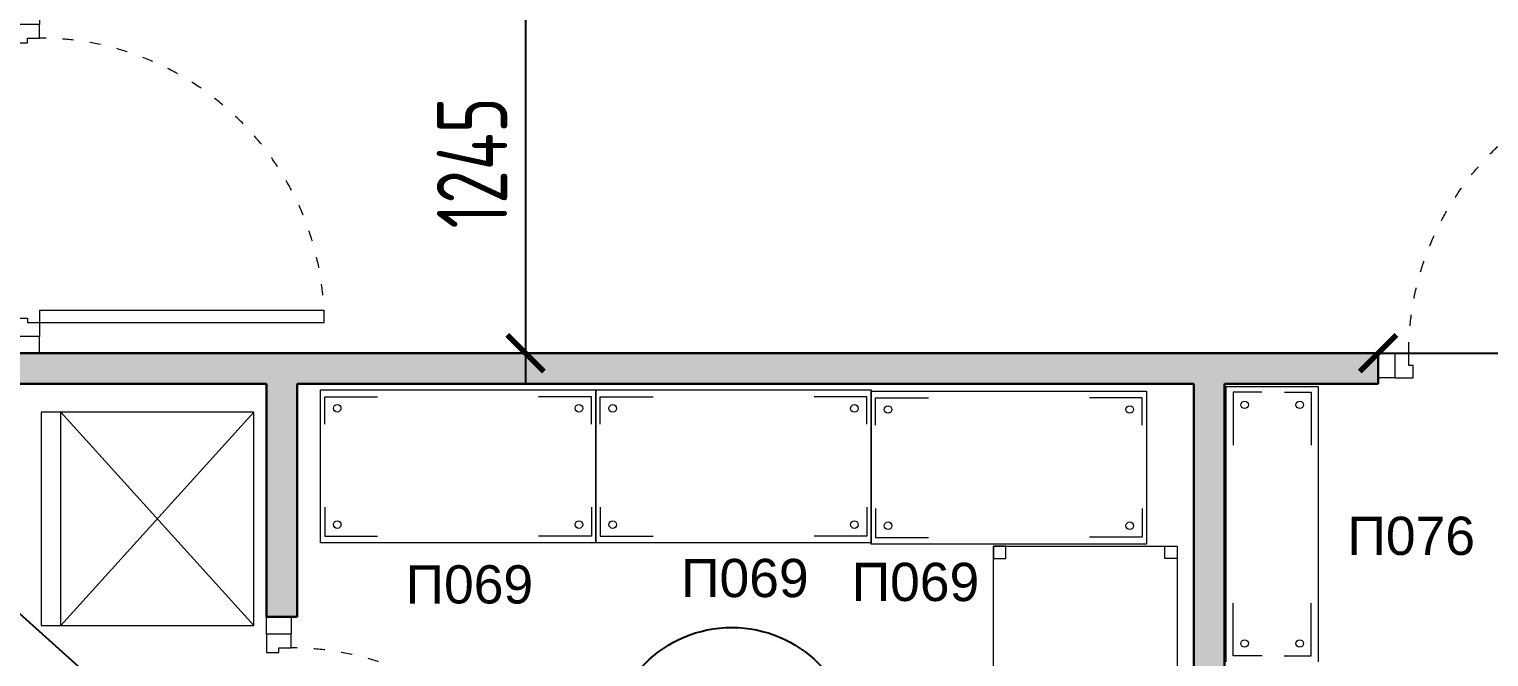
# Model space of a CAD drawing. Header units: millimetres. Extents: x -241391 to 8718866, y 0 to 143518.
# Drawn here: x -211469 to -206699, y 113802 to 115853 of the extents above; entities that cross this region are included whole.
import ezdxf
from ezdxf import colors
from ezdxf.entities.mleader import LeaderData, LeaderLine
from ezdxf.enums import TextEntityAlignment as Align
from ezdxf.math import Vec2, Vec3

# ---------------------------------------------------------------- set-up
doc = ezdxf.new("R2010")
doc.units = ezdxf.units.MM
doc.header["$MEASUREMENT"] = 0
doc.linetypes.add('ACAD_ISO03W100', pattern=[30, 12, -18])
doc.layers.get('0').update_dxf_attribs({"color": 250, "lineweight": 9})
for name, color, linetype, lineweight in [('АР_Двери', 5, 'Continuous', 18), ('АР_Маркер экспликации', 239, 'Continuous', 13), ('АР_Номер помещения', 1, 'Continuous', 25), ('АР_Перегородки газоблок', 165, 'Continuous', 30), ('АР_Перегородки газоблок_Штрих', 165, 'Continuous', 5), ('ТХ_пищеблок', 30, 'Continuous', 20)]:
    doc.layers.add(name, color=color, linetype=linetype, lineweight=lineweight)
doc.layers.add('ТХ_пищеблок_позиции', color=5, linetype='Continuous')
doc.layers.add('ТХ_привязка ТХ', color=7, linetype='Continuous', true_color=0x163d5c)
doc.styles.add('ISOCPEUR', font='isocpeur.ttf', dxfattribs={"width": 0.7})
doc.styles.add('Standart Arial', font='arial.ttf', dxfattribs={"width": 0.7, "height": 250})

# ---------------------------------------------------------------- blocks, each defined once
blk = doc.blocks.new('_Dot')
at = {"color": 0, "linetype": 'ByBlock', "lineweight": -2}
blk.add_line((-0.5, 0), (-1, 0), dxfattribs=at)
at = {"color": 0, "linetype": 'ByBlock', "const_width": 0.5}
blk.add_lwpolyline([(-0.25, 0, 1), (0.25, 0, 1)], format="xyb", close=True, dxfattribs=at)
blk = doc.blocks.new('*U177')
at = {"color": 253}
for points in [[(0, 0), (0, -80), (55, -80), (55, 0), (0, 0)], [(55, -80), (55, 0), (115, 0), (115, -40), (100, -40), (100, -80), (55, -80)], [(1075, -80), (1075, 0), (1015, 0), (1015, -40), (1030, -40), (1030, -80), (1075, -80)], [(1130, 0), (1130, -80), (1075, -80), (1075, 0), (1130, 0)]]:
    blk.add_lwpolyline(points, dxfattribs=at)
blk.add_lwpolyline([(100, -80), (100, -1010), (140, -1010), (140, -80)], close=True, dxfattribs=at)
at = {"color": 253, "linetype": 'ACAD_ISO03W100', "ltscale": 3}
blk.add_arc((100, -80), 930, 270, 0, dxfattribs=at)
blk = doc.blocks.new('*U174')
at = {"color": 253}
blk.add_lwpolyline([(100, 80), (100, 1010), (140, 1010), (140, 80)], close=True, dxfattribs=at)
for points in [[(0, 0), (0, 80), (55, 80), (55, 0), (0, 0)], [(55, 80), (55, 0), (115, 0), (115, 40), (100, 40), (100, 80), (55, 80)], [(1075, 80), (1075, 0), (1015, 0), (1015, 40), (1030, 40), (1030, 80), (1075, 80)], [(1130, 0), (1130, 80), (1075, 80), (1075, 0), (1130, 0)]]:
    blk.add_lwpolyline(points, dxfattribs=at)
at = {"color": 253, "linetype": 'ACAD_ISO03W100', "ltscale": 3}
blk.add_arc((100, 80), 930, 0, 90, dxfattribs=at)
blk = doc.blocks.new('*U175')
at = {"color": 253}
for points in [[(0, 0), (0, -80), (55, -80), (55, 0), (0, 0)], [(55, -80), (55, 0), (115, 0), (115, -40), (100, -40), (100, -80), (55, -80)], [(1075, -80), (1075, 0), (1015, 0), (1015, -40), (1030, -40), (1030, -80), (1075, -80)], [(1130, 0), (1130, -80), (1075, -80), (1075, 0), (1130, 0)]]:
    blk.add_lwpolyline(points, dxfattribs=at)
blk.add_lwpolyline([(100, -80), (100, -1010), (140, -1010), (140, -80)], close=True, dxfattribs=at)
at = {"color": 253, "linetype": 'ACAD_ISO03W100', "ltscale": 3}
blk.add_arc((100, -80), 930, 270, 0, dxfattribs=at)
blk = doc.blocks.new('*U188')
at = {"layer": 'АР_Номер помещения', "color": 7}
blk.add_circle((499.2, -2552.3), 400, dxfattribs=at)
at = {"color": 7, "style": 'ISOCPEUR', "width": 0.7, "flags": 1}
blk.add_attdef('КАТЕГОРИЯ', (-499.2, -2092.2), '', height=250, dxfattribs=at)
at = {"layer": 'АР_Номер помещения', "color": 7, "style": 'ISOCPEUR', "width": 0.7}
blk.add_attdef('НОМЕР_ПОМЕЩЕНИЯ', text='', height=300, dxfattribs=at).set_placement((499.2, -2552.3), align=Align.MIDDLE_CENTER)
blk = doc.blocks.new('_ArchTick')
at = {"color": 0, "linetype": 'ByBlock', "const_width": 0.15}
blk.add_lwpolyline([(-0.5, -0.5), (0.5, 0.5)], dxfattribs=at)

msp = doc.modelspace()

# ---------------------------------------------------------------- hatches: boundary and pattern name
at = {"layer": 'АР_Перегородки газоблок_Штрих', "ltscale": 100}
h = msp.add_hatch(dxfattribs=at)
h.set_pattern_fill('AR-CONC', color=253, scale=30)
h.set_pattern_definition([(50, (0, 0), (215.17805, -18.82564), [22.5, -247.5]), (355, (0, 0), (-41.6254, 225.65764), [18, -198]), (100.45144, (17.93, -1.57), (173.55265, 206.832), [19.12206, -210.34263]), (46.1842, (0, 60), (320.1724, -49.65578), [33.75, -371.25]), (96.63564, (26.68, 55.86), (280.3986, 292.2356), [28.6831, -315.51413]), (351.18416, (0, 60), (280.3986, 292.2356), [27, -297]), (21, (30, 45), (179.07212, -120.78567), [22.5, -247.5]), (326, (30, 45), (72.9946, 217.54501), [18, -198]), (71.45144, (44.92, 34.93), (252.06671, 96.75935), [19.12206, -210.34263]), (37.5, (0, 0), (3.647957, 99.868156), [0, -195.6, 0, -201, 0, -198.75]), (7.5, (0, 0), (78.92086, 118.323514), [0, -114.6, 0, -191.1, 0, -75.75]), (327.5, (-66.9, 0), (160.14673, -6.766462), [0, -75, 0, -234, 0, -310.5]), (317.5, (-96.9, 0), (174.95585, 30.031495), [0, -97.5, 0, -155.4, 0, -220.5])])
h.paths.add_polyline_path([(-207562.8, 114693.8), (-207060.8, 114693.8), (-207060.8, 114793.8), (-211555.4, 114793.8), (-211555.4, 114693.8), (-210693.8, 114693.8), (-210693.8, 113930.7), (-210593.8, 113930.7), (-210593.8, 114693.8), (-207662.8, 114693.8), (-207662.8, 111241.9), (-210361.8, 111243.1), (-210361.8, 111423.9), (-210461.8, 111423.9), (-210461.8, 110864.7), (-210361.8, 110864.7), (-210361.8, 111143.1), (-207562.8, 111141.5)])

# ---------------------------------------------------------------- linework, layer by layer
at = {"layer": 'АР_Перегородки газоблок', "color": 253, "ltscale": 100}
for points in [[(-211555.4, 114793.8), (-207060.8, 114793.8)], [(-207060.8, 114793.8), (-207060.8, 114693.8)], [(-211555.4, 114693.8), (-210693.8, 114693.8)], [(-210693.8, 114693.8), (-210693.8, 113932.2)], [(-210593.8, 114693.8), (-207662.8, 114693.8)], [(-210593.8, 114693.8), (-210593.8, 113932.2)], [(-210361.8, 111243.1), (-207662.8, 111241.9), (-207662.8, 114693.8)], [(-210361.8, 111143.1), (-207562.8, 111141.9), (-207562.8, 114693.8)], [(-207562.8, 114693.8), (-207060.8, 114693.8)], [(-210593.8, 113932.2), (-210693.8, 113932.2)]]:
    msp.add_lwpolyline(points, dxfattribs=at)
at = {"layer": 'ТХ_пищеблок', "extrusion": (6.19736e-05, -0.000470712, 1)}
for p, q in [((-207557.1, 113785.3, 0.9), (-207557.1, 114685.3, 1.4)), ((-207557.1, 114685.3, 1.4), (-207257.1, 114685.3, 1.4)), ((-207257.1, 114685.3, 1.4), (-207257.1, 113785.3, 0.9))]:
    msp.add_line(p, q, dxfattribs=at)
at = {"layer": 'ТХ_пищеблок', "color": 140}
for p, q in [((-211365.7, 113903.8), (-211365.7, 114600.8)), ((-210735.4, 113903.8), (-211365.7, 114600.8)), ((-211365.7, 113903.8), (-210735.4, 114600.8))]:
    msp.add_line(p, q, dxfattribs=at)
at = {"layer": 'ТХ_пищеблок'}
for p, q in [((-208277.6, 114162.8, 0), (-208317.6, 114162.9, 0)), ((-208317.6, 114162.9, 0), (-208317.6, 114122.9, 0)), ((-208317.6, 114162.9, 0), (-207717.6, 114162.9, 0)), ((-208317.6, 113562.9, 0), (-208317.6, 114162.9, 0)), ((-208277.6, 114122.8, 0), (-208277.6, 114162.8, 0)), ((-207757.6, 114162.8, 0), (-207717.6, 114162.9, 0)), ((-207757.6, 114122.8, 0), (-207757.6, 114162.8, 0)), ((-207717.6, 114162.9, 0), (-207717.6, 113597.9, 0)), ((-207717.6, 114162.9, 0), (-207717.6, 114122.9, 0)), ((-208317.6, 114122.9, 0), (-208277.6, 114122.8, 0)), ((-207717.6, 114122.9, 0), (-207757.6, 114122.8, 0))]:
    msp.add_line(p, q, dxfattribs=at)
for points in [[(-209617.8, 114173.8), (-210517.8, 114173.8), (-210517.8, 114673.8), (-209617.8, 114673.8)], [(-208717.4, 114173.7), (-209617.4, 114173.7), (-209617.4, 114673.7), (-208717.4, 114673.7)]]:
    msp.add_lwpolyline(points, close=True, dxfattribs=at)
at = {"layer": 'ТХ_пищеблок', "extrusion": (-0.000470712, 6.19742e-05, 1)}
for points, elevation in [([(-210503.5, 114562.5), (-210503.5, 114651.7), (-210330.9, 114651.7)], 106.2), ([(-209603.1, 114562.4), (-209603.1, 114651.5), (-209430.5, 114651.5)], 105.8), ([(-208703.3, 114558.7), (-208703.3, 114647.9), (-208530.7, 114647.9)], 105.3), ([(-210503.5, 114290.6), (-210503.5, 114195.9), (-210330.9, 114195.9)], 106.2), ([(-209603.1, 114290.5), (-209603.1, 114195.8), (-209430.5, 114195.8)], 105.7), ([(-208703.3, 114286.9), (-208703.3, 114192.1), (-208530.7, 114192.1)], 105.3)]:
    msp.add_lwpolyline(points, dxfattribs=dict(at, elevation=elevation))
at = {"layer": 'ТХ_пищеблок', "extrusion": (0.000470712, 6.19742e-05, 1)}
for points, elevation in [([(-209632, 114562.5), (-209632, 114651.7), (-209804.6, 114651.7)], -91.6), ([(-208731.6, 114562.4), (-208731.6, 114651.6), (-208904.2, 114651.6)], -91.1), ([(-207831.8, 114558.7), (-207831.8, 114647.9), (-208004.4, 114647.9)], -90.7), ([(-209632, 114290.6), (-209632, 114195.9), (-209804.6, 114195.9)], -91.6), ([(-208731.6, 114290.5), (-208731.6, 114195.8), (-208904.2, 114195.8)], -91.2), ([(-207831.8, 114286.9), (-207831.8, 114192.2), (-208004.4, 114192.2)], -90.7)]:
    msp.add_lwpolyline(points, dxfattribs=dict(at, elevation=elevation))
at = {"layer": 'ТХ_пищеблок', "elevation": 0}
msp.add_lwpolyline([(-207817.6, 114170), (-208717.6, 114170), (-208717.6, 114670), (-207817.6, 114670)], close=True, dxfattribs=at)
at = {"layer": 'ТХ_пищеблок', "extrusion": (6.19736e-05, -0.000470712, 1)}
for points, elevation in [([(-207441.4, 114666.1), (-207535, 114666.1), (-207535, 114493)], -65.4), ([(-207367.1, 114666.1), (-207279.3, 114666.1), (-207279.3, 114493)], -65.4), ([(-207440.3, 113804.4), (-207535, 113804.4), (-207535, 113977)], -65.5), ([(-207368.4, 113804.4), (-207279.3, 113804.4), (-207279.3, 113977)], -65.5)]:
    msp.add_lwpolyline(points, dxfattribs=dict(at, elevation=elevation))
at = {"layer": 'ТХ_пищеблок', "color": 140}
msp.add_lwpolyline([(-210735.4, 114600.8), (-211430.4, 114600.8), (-211430.4, 113903.8), (-210735.4, 113903.8)], close=True, dxfattribs=at)
at = {"layer": 'ТХ_пищеблок', "extrusion": (6.19736e-05, -0.000470712, 1)}
for centre in [(-207497.1, 114625.2, -65.4), (-207317.1, 114625.2, -65.4), (-207497.1, 113845.2, -65.5), (-207317.1, 113845.2, -65.5)]:
    msp.add_circle(centre, 12.3, dxfattribs=at)
at = {"layer": 'ТХ_пищеблок', "extrusion": (-0.000470712, 6.19742e-05, 1)}
for centre in [(-210462.7, 114613.8, 106.2), (-209562.3, 114613.7, 105.8), (-208662.5, 114610, 105.3), (-210462.7, 114233.8, 106.2), (-209562.3, 114233.7, 105.7), (-208662.5, 114230, 105.3)]:
    msp.add_circle(centre, 12.3, dxfattribs=at)
at = {"layer": 'ТХ_пищеблок', "extrusion": (0.000470712, 6.19742e-05, 1)}
for centre in [(-209672.8, 114613.8, -91.6), (-208772.4, 114613.7, -91.1), (-207872.6, 114610, -90.7), (-209672.8, 114233.8, -91.6), (-208772.4, 114233.7, -91.2), (-207872.6, 114230, -90.7)]:
    msp.add_circle(centre, 12.3, dxfattribs=at)
at = {"layer": 'ТХ_привязка ТХ', "ltscale": 100}
for p, q in [((-209847.1, 116138.5), (-209847.1, 114693.8)), ((-207060.8, 114793.8), (-209947.1, 114793.8)), ((-207160.8, 114793.8), (-205830.8, 114793.8)), ((-207060.8, 114793.8), (-207060.8, 114693.8))]:
    msp.add_line(p, q, dxfattribs=at)

# ---------------------------------------------------------------- block references
at = {"layer": 'АР_Двери', "color": 253, "rotation": 90.00000000000001}
for name, p in [('*U175', (-211515.4, 114793.8)), ('*U177', (-210693.8, 112800.7))]:
    msp.add_blockref(name, p, dxfattribs=at)
at = {"layer": 'АР_Двери', "color": 253, "xscale": -1}
msp.add_blockref('*U174', (-205930.8, 114713.8), dxfattribs=at)
at = {"layer": 'АР_Маркер экспликации', "color": 253}
ref = msp.add_blockref('*U188', (-209672.3, 116049.8), dxfattribs=at)
ref.add_attrib('НОМЕР_ПОМЕЩЕНИЯ', '151', dxfattribs={"layer": 'АР_Номер помещения', "color": 7, "height": 300, "style": 'ISOCPEUR', "width": 0.7}).set_placement((-209173.1, 113497.5), align=Align.MIDDLE_CENTER)
at = {"layer": 'ТХ_привязка ТХ', "ltscale": 100, "xscale": 120, "yscale": 120, "zscale": 120}
for p, rotation in [((-209847.1, 114793.8), 270), ((-207060.8, 114793.8), 180)]:
    msp.add_blockref('_ArchTick', p, dxfattribs=dict(at, rotation=rotation))

# ---------------------------------------------------------------- texts
at = {"layer": 'ТХ_пищеблок_позиции', "style": 'Standart Arial'}
for s, p in [('П076', (-207161, 114134.6, 0.5)), ('П069', (-209338.8, 113996.7, -1.1)), ('П069', (-208781.3, 113983.9, -1.1)), ('П069', (-210239.2, 113975.9, -1.1))]:
    msp.add_text(s, height=125, dxfattribs=at).set_placement(p)
at = {"layer": 'ТХ_привязка ТХ', "ltscale": 100, "insert": (-210022.1, 115416.1), "char_height": 230, "attachment_point": 5, "rotation": 90, "style": 'ISOCPEUR'}
msp.add_mtext('\\A1;1245', dxfattribs=at)

# ---------------------------------------------------------------- leaders
at = {"layer": 'ТХ_привязка ТХ', "lineweight": 20}
ml = msp.add_multileader_mtext('Standard', dxfattribs=at)
ml.set_content('Кубообразная панель ', color=256, style='Standart Arial')
ml.set_leader_properties()
ml.set_arrow_properties(name='DOT')
ml.build(insert=Vec2(0, 0))
ml.multileader.update_dxf_attribs({"text_left_attachment_type": 6, "text_right_attachment_type": 6, "dogleg_length": 50, "arrow_head_size": 50})
ctx = ml.context
ctx.base_point, ctx.char_height, ctx.arrow_head_size, ctx.landing_gap_size, ctx.plane_origin = Vec3(-198780, 114961.7, 0), 200, 50, 0, Vec3(-191921.4, 162959.3, 0)
ctx.left_attachment, ctx.right_attachment = 6, 6
notes = []
notes.append((ctx, [(0, (1, 1, 0), (-198830, 114961.7, 0), (1, 0), 50, [(3, [(-207123.7, 118317.6, 0)], 0, [])])]))
ctx.mtext.insert, ctx.mtext.width, ctx.mtext.defined_height, ctx.mtext.flow_direction = Vec3(-198780, 115220.5, 0), 2720.476, 5836.6, 5
ml = msp.add_multileader_mtext('Standard', dxfattribs=at)
ml.set_content('Водонагреватель накопительный, 100л\\PДиам.резьбы патрубков подключения х/г воды G1/2', color=256, style='Standart Arial')
ml.set_leader_properties()
ml.set_arrow_properties(name='DOT')
ml.build(insert=Vec2(0, 0))
ml.multileader.update_dxf_attribs({"text_left_attachment_type": 6, "text_right_attachment_type": 6, "dogleg_length": 50, "arrow_head_size": 50})
ctx = ml.context
ctx.base_point, ctx.char_height, ctx.arrow_head_size, ctx.landing_gap_size, ctx.plane_origin = Vec3(-196472.8, 100542, 65.9), 200, 50, 0, Vec3(-146079.8, 162233.8, 65.9)
ctx.left_attachment, ctx.right_attachment = 6, 6
notes.append((ctx, [(1, (1, 1, 0), (-196522.8, 100542, 65.9), (1, 0), 50, [(5, [(-206820.3, 100520.7, 65.9), (-205890.3, 104677.4, 65.9), (-210225.6, 101364.6, 65.9), (-207755.1, 109412.9, 65.9), (-212975.1, 109571, 65.9), (-215109.5, 106862.3, 65.9), (-213590.6, 115812.1, 65.9)], 0, [])])]))
ctx.mtext.insert, ctx.mtext.width, ctx.mtext.defined_height, ctx.mtext.flow_direction = Vec3(-196472.8, 100800.8, 65.9), 5613.825, 206.6, 5
for ctx, leaders in notes:
    for number, flags, end, landing, length, lines in leaders:
        leader = LeaderData()
        leader.index, (leader.has_last_leader_line, leader.has_dogleg_vector, leader.attachment_direction) = number, flags
        leader.last_leader_point, leader.dogleg_vector, leader.dogleg_length = Vec3(end), Vec3(landing), length
        for number, points, colour, breaks in lines:
            line = LeaderLine()
            line.index, line.vertices, line.color, line.breaks = number, Vec3.list(points), colors.encode_raw_color(colour), breaks
            leader.lines.append(line)
        ctx.leaders.append(leader)

doc.saveas('drawing.dxf')
